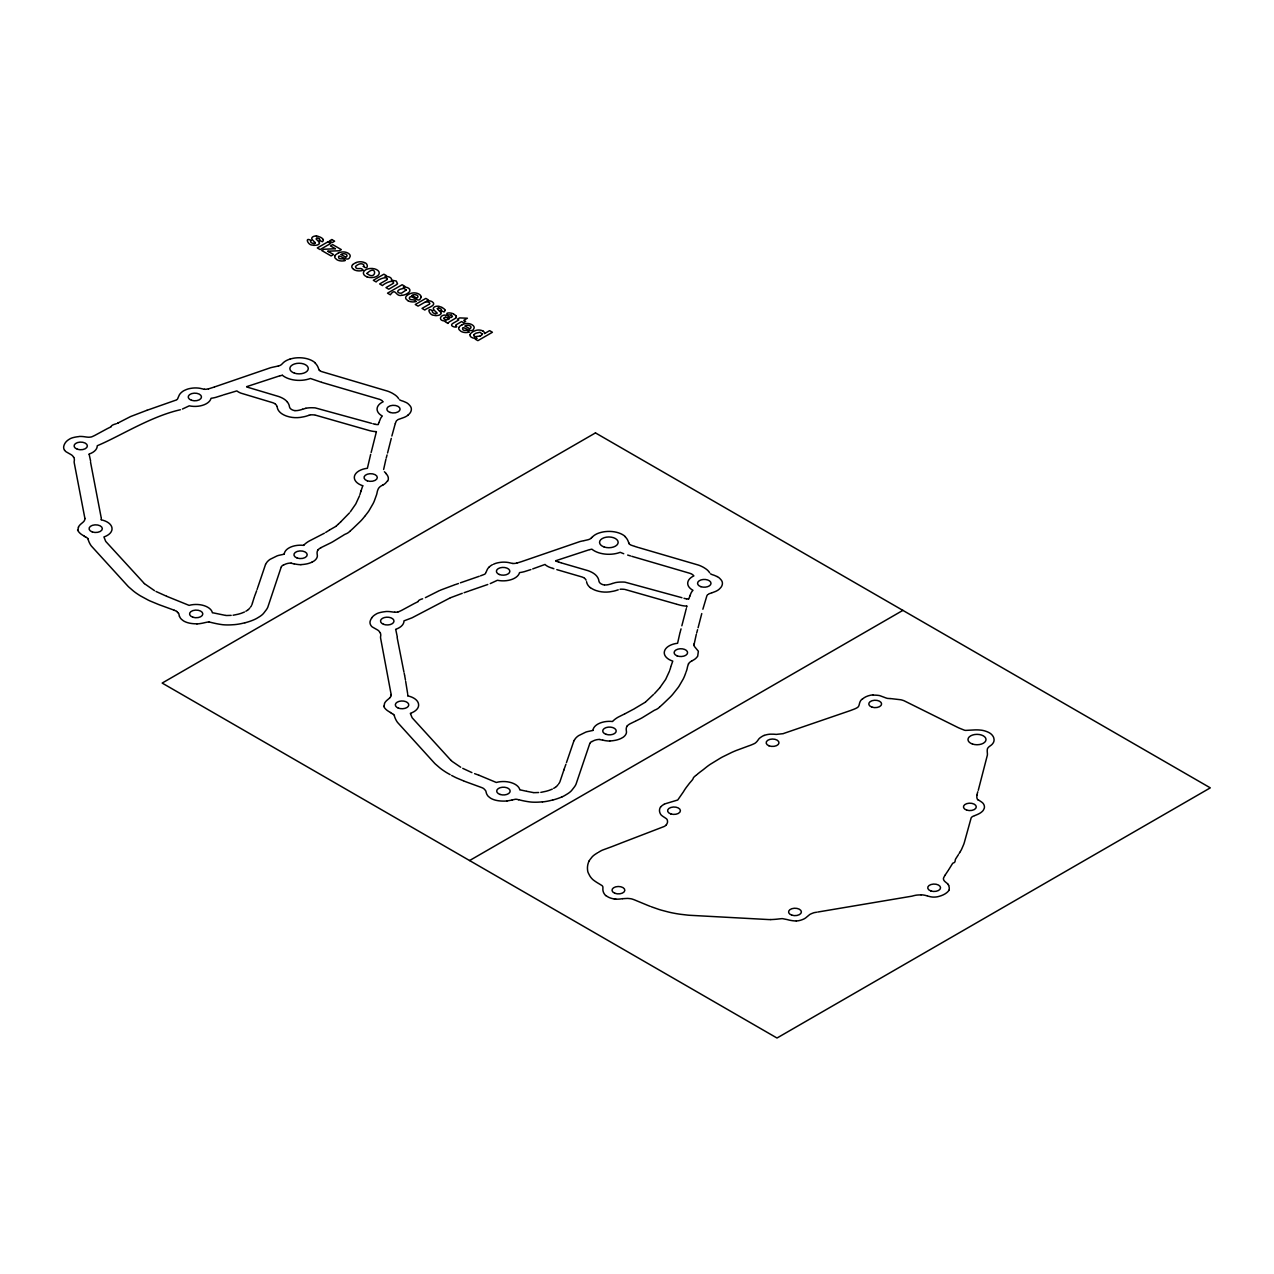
<?xml version="1.0" encoding="UTF-8"?>
<svg xmlns="http://www.w3.org/2000/svg" width="1274" height="1274" viewBox="0 0 1274 1274"><rect width="100%" height="100%" fill="white"/><g stroke="black" fill="none" stroke-linecap="round" stroke-linejoin="round"><path stroke-width="1.5" d="M437.348 308.627L437.746 309.232A30.273 17.47 0 0 0 438.75 310.251L439.148 310.633M101.267 519.585L101.267 518.247M407.728 695.62L407.744 694.394M90.629 461.156L89.196 454.515M397.217 636.554L395.784 629.722M693.884 645.424L696.305 634.325M383.633 469.469L385.911 459.229M693.996 644.66L694.123 643.816M482.289 334.122L480.027 332.243L475.95 333.215A8.074 4.666 0 0 0 473.817 334.887M360.829 491.621L362.708 485.888M360.94 491L359.889 494.742M670.777 667.082L669.853 670.076M670.952 666.286L672.768 661.11A16.562 9.555 0 0 1 664.487 651.173A16.562 9.555 0 0 1 677.593 643.259L679.966 632.748M376.419 431.631L371.148 452.525M391.866 436.026L395.211 423.796M686.622 607.236L686.893 606.121M702.866 609.227L706.847 595.898A10.256 5.924 0 0 1 707.627 594.735M686.288 608.622L685.906 610.119M391.277 438.383L387.567 453.003M685.651 611.122L681.845 625.805M701.767 613.574L698.088 627.764M387.073 454.914L386.245 457.987M370.67 454.356L367.39 468.275A16.339 9.428 0 0 0 354.49 476.062A16.339 9.428 0 0 0 362.803 485.744M697.579 629.69L696.687 632.971M252.507 602.777L254.243 597.267M681.049 628.862L680.236 631.84M252.459 602.968L251.838 604.991M378.235 424.513L378.935 422.57M688.772 598.907L689.505 596.949M978.273 790.31L987.35 755.211A27.869 16.1 0 0 0 987.398 753.667L987.302 752.408A47.106 27.2 0 0 1 987.223 750.402L987.35 749.144A7.724 4.459 0 0 1 987.7 748.284L988.019 747.822A12.995 7.501 0 0 1 989.452 746.437L991.236 745.115A12.708 7.341 0 0 0 991.777 744.653A17.024 9.826 0 0 0 993.258 742.774L993.401 742.551A12.597 7.278 0 0 0 993.784 741.643L993.863 741.372A20.336 11.737 0 0 0 994.07 739.461L993.688 737.614A20.193 11.657 0 0 0 992.271 735.241L991.777 734.668A14.38 8.297 0 0 0 988.067 732.152A20.177 11.657 0 0 0 984.722 730.91L983.671 730.623A13.918 8.026 0 0 0 981.506 730.209L979.292 729.986A24.11 13.918 0 0 0 973.416 729.986L965.676 730.4A6.163 3.551 0 0 1 964.37 730.177L959.242 728.107A53.269 30.751 0 0 1 956.551 726.817L904.03 700.732A23.696 13.68 0 0 0 900.909 699.776L890.239 698.534M977.811 791.743L976.999 794.435A23.967 13.839 0 0 0 976.839 795.247M395.322 423.478L396.055 421.583A10.065 5.813 0 0 1 396.819 420.42M689.855 595.945L691.113 592.888A26.547 15.32 0 0 1 692.626 590.69L692.976 590.308A16.562 9.555 0 0 1 693.932 575.848M257.794 587.346L265.502 564.509M566.468 762.6L573.889 740.911M257.491 588.269L257.077 589.464M565.911 764.273L563.841 770.006M379.095 422.156L380.512 418.573A26.053 15.049 0 0 1 381.993 416.407L382.327 416.025A16.339 9.428 0 0 1 383.203 401.74M689.998 595.547L689.648 596.582M78.542 527.229L78.415 527.611A21.148 12.214 0 0 0 78.064 529.331L78.08 529.952M254.482 596.551L256.631 590.77M359.459 495.952L355.78 503.963L350.318 511.829M686.081 672.003L686.686 670.251A55.929 32.296 0 0 0 686.989 669.264L687.02 669.089A49.527 28.585 0 0 0 687.18 668.436L687.434 667.194A38.857 22.422 0 0 1 687.562 666.668L687.673 666.254A37.249 21.499 0 0 1 688.215 664.805L688.549 664.025M669.487 671.127L665.649 679.44L659.805 687.753M685.715 673.022L684.616 675.937A103.067 59.496 0 0 1 684.011 677.338A123.18 71.121 0 0 1 683.214 679.026L679.01 686.256A105.615 60.977 0 0 1 677.768 687.992L672.831 694.219A75.692 43.698 0 0 1 669.694 697.579L663.834 703.184A76.854 44.367 0 0 1 662.241 704.681L659.852 706.831M391.022 695.715L390.943 695.923A32.009 18.489 0 0 1 390.736 696.448A9.475 5.462 0 0 1 390.067 697.531M177.866 398.205L179.3 394.988A19.46 11.243 0 0 1 181.083 392.742L182.039 391.914A13.058 7.533 0 0 1 184.204 390.513L185.988 389.717A15.399 8.886 0 0 1 186.8 389.382L187.676 389.08A15.288 8.822 0 0 1 189.922 388.522L190.957 388.331A15.734 9.077 0 0 1 199.954 388.299L203.394 389.08A7.803 4.507 0 0 0 204.413 389.239L204.445 389.239M485.967 572.408L487.369 569.319A19.827 11.45 0 0 1 489.184 567.026M564.095 769.353L559.843 782.013M437.364 308.435L438.479 308.053M589.129 861.017L589.273 860.746A19.444 11.227 0 0 1 589.878 859.759L592.187 856.829A20.336 11.737 0 0 1 593.031 856.001A26.929 15.543 0 0 1 595.468 854.137L597.824 852.656M265.597 564.302L266.728 562.487A21.992 12.708 0 0 1 270.12 559.318L277.079 555.894A23.426 13.52 0 0 1 278.672 555.384L284.102 554.206M574.001 740.704L574.51 739.844M387.36 279.277C387.503 275.439 377.502 279.675 376.133 281.92L373.33 280.296L383.904 274.197L386.436 275.662L385.003 276.474L386.118 276.458A5.701 3.296 0 0 1 390.019 277.382A4.873 2.819 0 0 1 391.389 280.121L396.31 281.044L397.536 283.784A9.523 5.494 0 0 1 395.497 285.265L388.777 289.214L385.974 287.606L392.026 284.118A10.909 6.29 0 0 0 393.634 283.035C393.586 278.735 383.745 283.831 382.455 285.567L379.652 283.943L385.64 280.487A14.938 8.631 0 0 0 387.28 279.436M281.331 566.93L281.57 566.532A6.625 3.822 0 0 1 282.271 565.672L283.162 565.099M589.926 743.347L590.181 742.933A6.752 3.902 0 0 1 590.881 742.073L591.789 741.484M960.214 851.733L960.994 850.411A42.265 24.397 0 0 0 961.79 848.85L963.654 844.535A72.363 41.787 0 0 0 964.02 843.515A101.793 58.779 0 0 0 964.625 841.477L971.138 817.924A6.274 3.615 0 0 1 972.874 816.363L973.973 815.917M959.067 853.596L959.959 852.147M958.398 854.679L955.787 858.74A10.574 6.115 0 0 0 955.229 860.221L955.181 860.683A9.157 5.287 0 0 1 954.529 862.418L952.681 863.294L948.764 869.632M574.606 739.668L575.147 738.872A22.454 12.963 0 0 1 578.603 735.655L585.801 732.12A23.856 13.775 0 0 1 587.282 731.658L592.808 730.448M945.021 875.27L948.413 870.158M559.477 782.714L558.681 783.813M315.219 243.016L313.818 243.493M436.855 313.229L435.437 313.707M251.376 605.883L250.564 606.981M387.376 480.983L387.328 481.031A20.209 11.673 0 0 1 386.898 481.62L386.197 482.448A14.492 8.361 0 0 1 383.984 484.407L382.964 484.964M666.334 824.724L666.477 824.517A17.533 10.128 0 0 0 667.273 823.02L667.353 822.829A9.682 5.59 0 0 0 667.528 821.921L667.528 821.746A16.498 9.523 0 0 0 667.353 820.297L667.146 819.692A6.083 3.519 0 0 0 666.35 818.688L664.423 817.367A26.181 15.113 0 0 1 661.206 815.042L661.063 814.819A9.587 5.526 0 0 1 660.569 814.182L659.916 812.78A18.107 10.463 0 0 1 660.569 806.936M660.744 806.968L660.951 806.713A10.988 6.338 0 0 1 661.668 805.948L661.939 805.725A14.46 8.345 0 0 1 664.136 804.308M249.784 607.985L249.067 608.876A14.253 8.233 0 0 1 248.334 609.625L248.112 609.816M557.964 784.752L556.945 786.01A14.54 8.392 0 0 1 556.292 786.663L556.069 786.838M365.208 515.779L367.788 512.435A103.672 59.846 0 0 0 368.998 510.715L373.107 503.596A121.078 69.911 0 0 0 373.903 501.924A101.331 58.508 0 0 0 374.476 500.539L376.499 494.933A55.069 31.786 0 0 0 376.786 493.962L376.833 493.786A48.778 28.155 0 0 0 376.977 493.134L377.231 491.907A38.268 22.088 0 0 1 377.343 491.398L377.454 491A36.643 21.148 0 0 1 377.98 489.566L378.314 488.786A12.469 7.198 0 0 1 381.324 485.84L382.901 484.996M364.842 516.241L362.931 518.566A74.195 42.838 0 0 1 359.857 521.878L354.092 527.404A75.309 43.475 0 0 1 352.532 528.885L350.175 531.003M349.442 512.912L340.715 521.862M659.566 688.04L654.518 693.566M456.06 317.704L455.885 317.879A14.189 8.185 0 0 1 454.07 319.105L450.821 321.016A11.912 6.88 0 0 0 447.795 323.373M390.067 697.531L389.637 697.977A24.493 14.141 0 0 1 388.761 698.773L387.535 699.808A19.811 11.434 0 0 0 384.493 703.407L384.541 703.821A21.467 12.39 0 0 0 384.175 705.573L384.191 706.21M303.881 545.097L303.626 545.368A16.275 9.396 0 0 0 284.213 554.19M592.299 537.087L592.76 536.609A17.342 10.017 0 0 1 595.675 534.475L596.28 534.14A15.782 9.109 0 0 1 598.573 533.153L599.831 532.755A19.556 11.291 0 0 1 605.118 531.64A19.174 11.068 0 0 1 625.375 536.657M592.394 536.975L591.088 538.233M340.636 521.942L338.183 524.267M336.145 526.114L337.96 524.474M335.858 526.385L329.632 529.952M645.599 701.942L653.594 694.41M645.408 702.149L634.627 708.583M349.809 531.354L348.773 532.261A13.186 7.612 0 0 1 346.098 533.822L345.78 533.949A12.883 7.437 0 0 0 344.362 534.634L344.028 534.841A34.748 20.066 0 0 0 343.168 535.399L332.769 541.769A86.17 49.75 0 0 1 330.476 542.995L320.968 547.645M489.2 567.026L490.172 566.182A13.329 7.692 0 0 1 492.369 564.764M659.47 707.197L658.419 708.105A13.473 7.771 0 0 1 655.696 709.698L655.377 709.825A13.154 7.596 0 0 0 653.944 710.526L653.594 710.749A35.497 20.495 0 0 0 652.718 711.29L642.16 717.772A88.017 50.817 0 0 1 639.819 719.014L635.63 721.084M352.962 264.514L353.949 263.75A13.25 7.66 0 0 1 355.223 263.017L356.226 262.571M455.758 325.013L461.618 321.558L463.513 322.656L465.679 321.414L463.784 320.315L467.399 318.229L459.627 317.911L457.462 319.169L458.815 319.949L453.178 323.214A12.597 7.262 0 0 0 452.238 323.835C448.719 326.877 459.914 328.421 455.885 325.666M407.935 415.149L408.97 414.209A20.511 11.848 0 0 0 409.814 413.302L409.941 413.126A15.638 9.029 0 0 0 410.913 411.438L411.168 410.642A16.116 9.316 0 0 0 411.343 409.623L411.343 408.922A13.966 8.058 0 0 0 410.929 407.218L410.801 406.947A13.504 7.803 0 0 0 410.339 406.199L410.292 406.135A23.505 13.568 0 0 0 409.495 405.164L409.288 404.941A25.56 14.762 0 0 0 408.46 404.113L408.333 403.985A10.526 6.067 0 0 0 406.135 402.504L403.54 401.374A11.641 6.72 0 0 0 402.807 401.103L401.597 400.721A6.673 3.854 0 0 1 400.816 400.418L399.59 399.813M697.722 773.939L698.439 773.35A76.026 43.889 0 0 1 700.063 772.06L702.786 770.022A85.008 49.081 0 0 0 704.076 769.018L706.067 767.41A73.669 42.536 0 0 1 710.319 764.289L720.479 758.078A90.024 51.979 0 0 1 722.39 757.011L731.865 752.361A106.299 61.375 0 0 1 736.181 750.513L748.953 745.8A30.783 17.772 0 0 0 750.37 745.306A50.403 29.095 0 0 0 753.237 744.112L754.479 743.538A8.743 5.048 0 0 0 755.514 742.869L756.438 742.041A28.299 16.339 0 0 0 757.887 740.274L758.874 738.92A10.033 5.797 0 0 1 759.798 738.012L761.088 737.073A44.017 25.416 0 0 1 762.091 736.436L762.569 736.149A9.826 5.685 0 0 1 764.129 735.432M697.085 774.465L695.907 775.42M862.275 699.012L861.24 699.952A10.829 6.259 0 0 0 860.746 700.557A22.964 13.266 0 0 0 859.488 703.519L859.17 704.793A16.514 9.539 0 0 1 858.565 706.337L858.469 706.465A5.86 3.376 0 0 1 857.832 707.197A10.463 6.051 0 0 1 855.825 708.392L855.173 708.71A40.45 23.346 0 0 1 853.405 709.427L851.988 709.952A29.413 16.976 0 0 0 850.714 710.462L783.383 733.553M695.556 775.707L695.397 775.834A13.473 7.787 0 0 0 693.295 778.016A23.521 13.584 0 0 0 693.183 778.462L693.04 778.764A12.485 7.214 0 0 1 692.658 779.449L692.53 779.64A37.631 21.722 0 0 1 691.304 781.137L690.253 782.347A75.851 43.794 0 0 0 689.473 783.255L686.288 787.428A101.41 58.556 0 0 0 683.405 791.839L677.736 800.008L666.764 803.305A10.399 6.004 0 0 0 664.152 804.308M329.377 530.127L325.682 532.452M247.554 610.214L245.85 611.249M555.512 787.252L553.68 788.351M598.637 852.163L601.185 850.714A22.789 13.154 0 0 1 602.586 850.061L610.166 847.274A97.636 56.359 0 0 0 612.061 846.573L619.578 843.659A81.552 47.09 0 0 0 621.155 843.022L664.025 826.555A9.348 5.399 0 0 0 666.413 824.74M691.671 661.063L694.282 659.55A14.794 8.536 0 0 0 696.448 657.687L697.276 656.747A20.607 11.896 0 0 0 697.69 656.206L698.359 651.253L694.234 646.221M324.44 533.185L309.375 540.956A29.971 17.31 0 0 0 303.849 545.097M633.99 708.965L625.12 713.695M476.794 338.263L475.25 339.139L477.877 340.652L492.417 332.259L489.63 330.635L484.454 333.629A5.733 3.312 0 0 0 483.164 331.144M469.58 860.555L902.884 610.373M480.282 336.033L474.804 336.686M117.256 423.398L118.243 422.872M118.036 422.984L130.585 416.55L146.956 410.292M439.626 590.483L425.389 597.649M111.061 426.822L108.911 427.857A75.07 43.348 0 0 0 106.92 428.86L95.327 435.135A54.941 31.723 0 0 1 93.942 435.835L92.365 436.552A6.083 3.519 0 0 1 91.123 436.998L90.932 436.998A10.272 5.94 0 0 1 90.422 437.078L90.231 437.109A7.373 4.252 0 0 1 88.097 437.205L87.731 437.157A15.033 8.679 0 0 1 86.202 436.998L85.247 436.871A17.406 10.049 0 0 0 79.275 436.456L78.749 436.616A22.821 13.17 0 0 0 73.876 437.428L73.414 437.539A11.689 6.752 0 0 0 70.309 438.638L69.497 439.116A18.807 10.861 0 0 0 65.261 442.858A26.021 15.033 0 0 0 63.732 446.473A15.129 8.743 0 0 0 64.528 450.279M418.079 601.662L415.897 602.729A76.679 44.272 0 0 0 413.891 603.749L402.106 610.119A56.12 32.391 0 0 1 400.705 610.819L399.112 611.552A6.211 3.583 0 0 1 397.838 612.014M338.088 253.192L338.757 252.889A7.628 4.395 0 0 1 342.929 251.933A6.704 3.87 0 0 1 347.945 253.112A9.284 5.367 0 0 1 348.487 253.462A6.673 3.854 0 0 1 350.191 256.185A5.94 3.424 0 0 1 349.952 256.822C347.802 263.877 336.83 251.36 338.82 258.128C340.699 259.928 343.63 257.38 344.951 260.469M462.064 324.774L462.733 324.456A7.628 4.395 0 0 1 466.921 323.5A6.704 3.87 0 0 1 471.921 324.695A9.284 5.367 0 0 1 472.463 325.045A6.673 3.854 0 0 1 474.167 327.752A5.94 3.424 0 0 1 473.928 328.389C471.858 335.46 460.662 322.863 462.892 329.791C464.787 331.447 467.622 328.963 468.928 332.052M624.706 713.886L618.272 717.087A30.369 17.533 0 0 0 612.842 721.18L612.571 721.514A16.562 9.555 0 0 0 592.936 730.432M635.025 721.371L630.184 723.743A13.058 7.533 0 0 0 627.127 726.053M311.827 562.232L313.993 561.038A15.017 8.663 0 0 0 317.13 557.184A13.106 7.564 0 0 0 317.337 555.448L317.162 554.047A32.917 18.999 0 0 1 317.099 553.378A20.225 11.673 0 0 1 317.178 551.849L317.56 550.639A8.663 5 0 0 1 318.006 549.922M176.099 400.068L147.083 410.26M484.12 574.463L480.489 575.848M244.497 612.014L241.471 613.208A30.082 17.374 0 0 1 237.84 614.275L233.588 615.151A8.106 4.682 0 0 1 233.078 615.215M552.327 789.1L549.428 790.246A30.687 17.709 0 0 1 545.638 791.377L541.323 792.269A8.249 4.762 0 0 1 540.813 792.332M493.484 564.271L494.169 563.952A15.718 9.077 0 0 1 494.997 563.618L495.889 563.299A15.591 8.998 0 0 1 498.166 562.742L499.217 562.535A15.941 9.205 0 0 1 508.326 562.503L511.814 563.283A7.883 4.555 0 0 0 512.849 563.442L512.881 563.442M440.549 590.101L454.213 584.989M450.423 597.761L462.255 593.334M450.009 597.952L412.075 617.794L403.985 620.868A16.562 9.555 0 0 1 395.577 629.34M561.85 796.935L561.213 797.221A48.396 27.932 0 0 1 552.82 800.008M974.546 815.679L976.234 814.994A47.281 27.295 0 0 0 978.05 814.197L979.372 813.529A17.82 10.288 0 0 0 982.764 810.917L982.923 810.774A9.014 5.207 0 0 0 983.417 810.041L984.213 808.385A9.794 5.653 0 0 0 984.404 807.573A15.224 8.791 0 0 0 982.923 803.161A19.381 11.195 0 0 0 980.311 801.187L978.321 799.849M425.134 302.193L425.261 302.145A19.285 11.132 0 0 0 422.872 303.371L418.063 306.126L415.26 304.502L425.834 298.403L428.446 299.916L426.901 300.807L428.064 300.76A5.844 3.376 0 0 1 432.189 301.731C437.826 305.426 426.249 308.101 424.831 310.028L422.028 308.419L427.427 305.298A18.282 10.558 0 0 0 429.402 304.04M532.723 568.905L545.001 564.462L545.702 565.099A16.753 9.682 0 0 0 549.795 567.344L552.82 568.411M214.526 386.946L270.534 367.74A29.78 17.199 0 0 1 272.317 367.31L278.369 365.988M523.104 561.101L579.941 541.561A30.353 17.518 0 0 1 581.74 541.132L583.683 540.717M223.205 394.972L236.853 390.911A16.673 9.635 0 0 0 240.897 393.14L272.811 402.727A10.144 5.86 0 0 1 274.977 403.778M214.048 387.121L208.49 388.873M522.372 561.372L516.973 563.06M222.249 395.322L215.784 397.361A30.465 17.581 0 0 1 212.631 398.045L211.038 398.3A16.275 9.396 0 0 1 189.269 405.833L182.421 409.034M530.892 569.574L524.331 571.66A31.022 17.916 0 0 1 521.13 572.36L519.521 572.615A16.562 9.555 0 0 1 497.417 580.275L490.267 583.603M460.376 582.823L479.215 576.294M469.23 590.913L487.767 584.495M468.243 591.263L464.102 592.713M458.449 583.524L455.137 584.67M555.639 560.767L589.257 549.731M180.398 409.75C150.969 416.279 119.963 436.249 97.238 445.741A16.259 9.38 0 0 1 88.973 454.101M246.63 386.659L279.77 375.814M302.671 409.209L305.856 408.301M302.527 409.272L301.763 409.511A20.066 11.577 0 0 1 300.744 409.83L299.215 410.212A17.103 9.873 0 0 1 298.498 410.355L297.845 410.467A5.749 3.312 0 0 1 295.441 410.61L294.979 410.531M308.865 415.34L309.678 415.069M612.3 583.524L611.377 583.842A20.464 11.816 0 0 1 610.342 584.161L608.797 584.543A17.406 10.049 0 0 1 608.064 584.686L607.395 584.798A5.829 3.36 0 0 1 604.975 584.941M612.571 583.444L615.533 582.584A17.979 10.383 0 0 1 621.903 582.059L622.906 582.043A28.426 16.403 0 0 1 624.945 582.154L681.956 597.713M308.69 415.404L305.999 416.248A30.098 17.374 0 0 1 303.833 416.773L300.17 417.426A18.155 10.479 0 0 1 287.16 416.264L286.475 416.041A21.18 12.23 0 0 1 283.035 414.48L281.777 413.716A19.11 11.036 0 0 1 281.092 413.222A19.858 11.466 0 0 1 277.445 408.19L277.047 406.486M618.224 589.83L615.517 590.674A30.672 17.709 0 0 1 613.447 591.184L609.593 591.869A18.314 10.574 0 0 1 596.551 590.69L595.85 590.467A21.292 12.294 0 0 1 592.378 588.891L591.12 588.126A19.206 11.084 0 0 1 590.419 587.617M401.581 418.35L404.431 417.267A15.559 8.982 0 0 0 407.983 415.165M712.214 592.713L715.351 591.518A15.893 9.173 0 0 0 718.966 589.4L719.969 588.413A20.925 12.071 0 0 0 720.813 587.489L721.004 587.266A15.941 9.205 0 0 0 721.944 585.61L722.215 584.814A16.355 9.444 0 0 0 722.39 583.779L722.39 582.935A14.11 8.154 0 0 0 721.992 581.326L721.88 581.119A13.616 7.867 0 0 0 721.387 580.307L721.259 580.116A23.665 13.664 0 0 0 720.543 579.256L720.24 578.922A25.719 14.842 0 0 0 719.507 578.189L719.316 578.014A10.574 6.099 0 0 0 717.151 576.565M401.119 418.509L399.128 419.178A6.497 3.758 0 0 0 397.663 419.815M711.672 592.888L709.873 593.509A6.641 3.838 0 0 0 708.392 594.162M116.252 423.78L114.756 424.21A10.081 5.813 0 0 0 112.574 425.102L112.351 425.245A3.758 2.166 0 0 0 111.172 426.519M290.122 359.077L288.895 359.475A15.447 8.918 0 0 0 286.634 360.446L286.124 360.717A16.992 9.81 0 0 0 283.147 362.867L281.57 364.444A7.803 4.507 0 0 1 278.401 366.036M782.969 733.681L776.248 734.397A42.01 24.254 0 0 0 773.477 734.19L770.324 734.174A13.823 7.978 0 0 0 764.161 735.448M422.634 598.796L421.853 599.019A10.288 5.94 0 0 0 419.624 599.927L419.369 600.086A3.838 2.214 0 0 0 418.206 601.36M282.271 375.289L280.057 375.766M512.244 799.961L514.999 799.339A3.169 1.831 0 0 1 516.288 799.244A11.179 6.45 0 0 1 518.582 799.738M589.687 549.635L591.869 549.174A20.703 11.96 0 0 0 620.215 552.327L623.734 553.744M584.145 540.638L587.887 539.778A7.963 4.602 0 0 0 591.12 538.249M397.822 611.982L397.647 612.014A10.447 6.036 0 0 1 397.138 612.093L396.931 612.125A7.469 4.316 0 0 1 394.781 612.221M817.828 912.025L911.977 896.163A29.668 17.135 0 0 1 913.745 895.686L915.226 895.351A12.39 7.15 0 0 1 917.153 895.065L918.474 894.969A39.112 22.582 0 0 1 920.035 894.921L921.07 894.905M816.65 912.216L814.341 912.63A4.969 2.867 0 0 0 813.768 912.773L812.366 913.299A16.96 9.794 0 0 0 809.77 914.493L805.694 917.885A13.154 7.596 0 0 1 803.496 919.159L803.13 919.302A19.827 11.45 0 0 1 800.215 920.338L799.897 920.417A8.902 5.144 0 0 1 796.361 920.927M622.668 898.696L627.493 898.409A35.895 20.718 0 0 1 629.26 898.552L629.818 898.616A8.584 4.953 0 0 1 632 899.014L633.258 899.428A49.575 28.617 0 0 1 634.468 899.874L646.236 904.747A85.454 49.336 0 0 0 647.813 905.4L650.25 906.355M542.437 801.872L538.886 802.11A36.006 20.782 0 0 1 533.137 802.174A23.521 13.584 0 0 1 529.904 801.919L528.407 801.712A47.584 27.471 0 0 1 526.926 801.473L526.56 801.41A62.808 36.261 0 0 1 521.862 800.486L518.614 799.706M231.167 615.358L226.963 615.501A9.539 5.51 0 0 1 225.88 615.453M538.695 792.508L534.714 792.651A9.651 5.574 0 0 1 533.519 792.587M890 698.566L887.644 698.423A15.129 8.727 0 0 1 885.717 697.865L885.446 697.77A8.504 4.905 0 0 1 884.745 697.483L879.92 695.7A6.529 3.774 0 0 0 878.996 695.477L877.388 695.286A29.175 16.849 0 0 0 875.206 695.142L873.216 695.11M609.768 740.958L611.711 740.831A27.614 15.941 0 0 0 613.861 740.544L615.135 740.337A17.868 10.319 0 0 0 617.731 739.7A19.572 11.307 0 0 0 620.852 738.538L623.05 737.327A15.304 8.838 0 0 0 626.251 733.41A13.297 7.676 0 0 0 626.458 731.658L626.282 730.241A33.315 19.237 0 0 1 626.235 729.556A20.495 11.832 0 0 1 626.314 728.011L626.712 726.785A8.822 5.096 0 0 1 627.158 726.053M300.903 564.605L302.814 564.478A27.168 15.686 0 0 0 304.948 564.207L306.19 564A17.549 10.128 0 0 0 308.754 563.379A19.19 11.068 0 0 0 311.827 562.232M688.533 598.955L688.04 598.955A4.889 2.819 0 0 1 687.275 598.939L686.861 598.907M377.996 424.561L377.518 424.561A4.825 2.787 0 0 1 376.754 424.545L376.451 424.513M401.724 295.297C395.402 297.049 395.895 286.937 390.322 294.804L387.519 293.179L402.154 284.739L404.766 286.252L403.237 287.128A5.606 3.233 0 0 1 409.878 290.775A7.182 4.156 0 0 1 408.715 292.51L407.457 293.45A14.253 8.233 0 0 1 406.135 294.167L405.466 294.469A7.58 4.379 0 0 1 401.724 295.329M335.078 248.748L323.899 249.258L321.733 250.516L331.129 255.931L333.565 254.529L329.154 251.981M196.944 623.814L195.081 623.782A25.098 14.492 0 0 1 193.027 623.655L191.833 623.527A17.788 10.272 0 0 1 188.695 622.954A15.033 8.679 0 0 1 184.364 621.362A11.004 6.354 0 0 1 183.456 620.836A18.107 10.463 0 0 1 182.66 620.247L181.418 619.228A11.068 6.386 0 0 1 180.51 618.177L180.446 618.097A19.492 11.259 0 0 1 179.443 616.266M446.027 320.952C435.612 321.478 441.839 311.461 448.607 316.525A20.671 11.928 0 0 0 451.378 317.465L452.477 316.382L451.33 315.315M313.898 243.493L313.977 243.493A3.663 2.118 0 0 1 310.904 240.483M686.702 606.106L685.428 606.026A18.792 10.845 0 0 1 683.612 605.835L682.259 605.612A25.767 14.874 0 0 1 679.663 605.023L676.924 604.274M376.212 431.615L374.859 431.536A18.616 10.749 0 0 1 373.171 431.345L371.721 431.106A25.576 14.762 0 0 1 369.269 430.548L315.411 415.133M445.47 317.226C440.183 318.373 447.811 321.351 449.595 318.484A12.421 7.166 0 0 1 448.862 318.261L447.54 317.799M394.781 612.205L394.399 612.173A15.192 8.775 0 0 1 392.854 612.014L391.421 611.823A15.957 9.221 0 0 0 385.847 611.52L385.305 611.647A23.219 13.409 0 0 0 380.369 612.476L379.907 612.587A11.928 6.88 0 0 0 376.754 613.702L375.926 614.195A19.19 11.084 0 0 0 371.61 617.986M624.419 589.368L624.149 589.336A12.549 7.246 0 0 0 623.448 589.273L622.954 589.241A15.638 9.029 0 0 0 621.919 589.193L621.521 589.193A4.507 2.596 0 0 0 620.072 589.273M533.201 792.555L526.783 791.313M314.662 414.99L314.391 414.958A12.421 7.166 0 0 0 313.691 414.894L313.229 414.862A15.447 8.918 0 0 0 312.194 414.83L311.812 414.83A4.443 2.564 0 0 0 310.362 414.91M225.562 615.406L213.825 612.985A20.703 11.944 0 0 0 212.408 612.794A16.403 9.475 0 0 0 189.093 605.373L166.687 596.296M614.243 898.871L614.944 898.966A18.632 10.749 0 0 0 615.772 899.062M686.575 598.876L685.635 598.7A17.103 9.873 0 0 1 684.536 598.43L683.995 598.286M376.053 424.465L375.129 424.306M625.056 589.48L676.223 604.067M294.055 563.856L292.606 563.538A18.186 10.495 0 0 0 291.141 563.251M602.825 740.21L601.36 739.891A18.33 10.59 0 0 0 599.879 739.605M526.369 791.218L521.4 790.135A20.894 12.055 0 0 0 519.872 789.912A16.562 9.555 0 0 0 496.303 782.459L479.088 775.277M638.959 547.677L698.55 565.115A30.289 17.486 0 0 1 700.748 565.99L702.547 566.85A30.496 17.597 0 0 1 704.458 567.949L706.035 569A21.244 12.262 0 0 1 709.299 572.249L709.618 572.743M631.872 556.324L690.381 573.459M321.701 382.343L379.7 399.399M321.526 382.28L310.41 378.474A20.48 11.816 0 0 1 282.382 375.257M927.488 895.972L928.173 896.163A41.899 24.19 0 0 0 929.208 896.434A19.763 11.402 0 0 0 930.864 896.816L931.772 896.96A7.628 4.411 0 0 0 933.46 897.087L934.049 897.087A16.259 9.38 0 0 0 935.084 897.055A10.702 6.179 0 0 0 938.03 896.641L938.938 896.402A19.651 11.355 0 0 0 949.13 890.144M638.322 547.502L634.946 546.466M926.835 895.797L926.532 895.702A14.11 8.138 0 0 0 921.086 894.794M372.9 423.716L374.046 424.035A16.992 9.81 0 0 0 375.129 424.306M630.598 555.958L627.668 555.066M371.498 423.318L315.156 407.871A28.092 16.228 0 0 0 313.149 407.776L312.146 407.744A17.709 10.224 0 0 0 305.84 408.269M556.802 569.621L582.075 576.995A10.192 5.876 0 0 1 584.272 578.062M561.372 562.917L587.903 570.641A29.015 16.753 0 0 1 589.225 571.134L589.894 571.405A23.569 13.616 0 0 1 590.674 571.755L590.802 571.803A21.244 12.262 0 0 1 596.821 576.23L597.14 576.692A23.282 13.441 0 0 1 598.716 579.973L598.971 581.263A7.676 4.443 0 0 0 604.37 585.021M560.783 562.726L558.872 562.137M553.872 568.73L552.9 568.427M558.745 562.105L556.658 561.372A3.695 2.134 0 0 1 555.846 560.958M634.627 546.355L631.888 545.415A6.529 3.774 0 0 1 630.136 544.635M478.785 775.165L474.597 773.652M651.157 906.706L658.499 909.286A59.607 34.414 0 0 0 661.413 910.177L667.703 911.834A63.907 36.898 0 0 0 672.226 912.869L674.472 913.299A68.86 39.749 0 0 0 680.826 914.318L687.657 915.114A37.44 21.61 0 0 0 690.349 915.321L769.13 919.589A37.456 21.626 0 0 0 770.802 919.557M464.182 781.137L465.472 781.631A95.486 55.116 0 0 0 468.482 782.746L481.269 787.412A10.574 6.099 0 0 1 483.706 788.59L484.598 789.498A24.604 14.205 0 0 1 485.06 789.991L485.49 790.501A6.975 4.029 0 0 1 485.888 791.234L486.19 792.364A27.932 16.132 0 0 0 486.493 793.479A19.651 11.355 0 0 0 487.416 795.247L487.528 795.422A11.148 6.434 0 0 0 488.436 796.489L489.71 797.524A18.202 10.511 0 0 0 490.506 798.113A11.052 6.386 0 0 0 491.414 798.639A15.113 8.727 0 0 0 495.809 800.247A17.947 10.367 0 0 0 498.978 800.82L500.204 800.948A25.384 14.651 0 0 0 502.274 801.075L504.17 801.107A15.845 9.157 0 0 0 507.052 800.916M166.591 596.264L155.969 591.454M463.561 780.882L456.697 778A65.133 37.599 0 0 1 454.961 777.172L451.633 775.452M471.906 772.601L462.733 768.349M319.376 240.499L322.449 241.742A5.446 3.153 0 0 0 323.246 239.783M441.011 310.713L444.085 311.971A5.446 3.153 0 0 0 444.865 310.012M174.283 610.246L161.639 605.628A94.945 54.814 0 0 1 158.661 604.529L149.982 600.93A64.799 37.408 0 0 1 148.262 600.118L140.443 595.882A66.598 38.443 0 0 1 138.436 594.608L136.525 593.334A62.936 36.341 0 0 1 133.165 590.802L128.69 586.932A37.886 21.881 0 0 1 127.655 585.865L91.378 546.036A40.434 23.346 0 0 1 90.136 544.141L89.499 542.947A62.076 35.831 0 0 1 88.225 539.746L88.033 539.141M363.297 266.362C368.489 270.884 368.457 263.001 364.332 262.635M380.05 399.542L380.926 399.972A13.775 7.963 0 0 1 381.308 400.195L382.455 400.928M690.747 573.603L691.575 574.017A13.457 7.771 0 0 1 692.021 574.271L693.152 575.004M710.542 573.841L711.768 574.463A6.72 3.886 0 0 0 712.469 574.733L713.774 575.147A11.705 6.752 0 0 1 714.523 575.434L717.119 576.581M311.159 240.547C304.072 236.327 308.165 245.579 312.433 245.07A5.462 3.153 0 0 0 314.423 245.404M432.778 310.76C425.675 306.556 429.8 315.793 434.052 315.283A5.462 3.153 0 0 0 436.058 315.618M335.46 248.733L330.412 245.914L332.657 244.608L341.336 249.624L339.346 250.771L327.609 251.185L328.963 251.87M442.014 307.432L439.02 306.317A4.332 2.5 0 0 0 437.985 306.19A4.252 2.452 0 0 0 433.287 308.881A3.79 2.182 0 0 0 433.542 309.263L434.307 310.283A48.237 27.853 0 0 0 436.361 312.289A3.965 2.293 0 0 1 436.95 313.022M392.233 713.663L390.449 712.692M86.059 537.325L84.291 536.37M154.504 590.658L144.456 583.667M450.152 774.64L447.063 772.888A66.933 38.634 0 0 1 445.024 771.614L443.097 770.324A63.27 36.532 0 0 1 439.705 767.776L435.182 763.859A38.124 22.008 0 0 1 434.147 762.776L397.584 722.469A40.752 23.521 0 0 1 396.325 720.558L395.688 719.348A62.665 36.182 0 0 1 394.414 716.099L394.223 715.494M460.694 767.235L452.493 761.645M453.815 314.248C451.952 312.337 443.32 312.337 448.321 315.14A2.914 1.672 0 0 1 451.49 315.188M341.305 254.609L345.588 257.077M412.235 295.552L416.518 298.036M465.281 326.176L469.565 328.66M445.247 321.828L448.05 323.437M415.881 301.428C414.161 298.323 410.069 301.174 409.241 298.227C410.849 292.59 418.398 304.773 420.882 297.766A5.94 3.424 0 0 0 421.057 297.129M362.851 270.072C361.545 266.569 356.401 270.629 355.478 266.903A2.771 1.593 0 0 1 355.573 266.584L355.972 266.027A10.558 6.099 0 0 1 357.596 264.881A8.918 5.144 0 0 1 359.188 264.1L360.128 263.861A2.898 1.672 0 0 1 363.329 264.466A2.898 1.672 0 0 1 363.393 266.409M176.64 611.456L177.58 612.316A24.461 14.125 0 0 1 178.041 612.81L178.456 613.304M452.19 761.374L450.98 760.339M144.36 583.572L105.838 541.53A26.547 15.32 0 0 1 105.646 541.211L103.927 536.943A16.355 9.444 0 0 0 111.969 527.85A16.355 9.444 0 0 0 101.219 519.824M450.869 760.26L412.25 717.883A26.77 15.447 0 0 1 412.059 717.565L410.594 714.013M385.958 473.307L384.414 471.762M625.136 536.736L626.107 537.787A26.738 15.447 0 0 1 628.018 540.909L628.735 542.756M315.14 363.042L316.095 364.093A26.531 15.32 0 0 1 317.99 367.167L318.707 368.998A12.214 7.055 0 0 0 319.392 370.193M287.335 401.995L287.669 402.457A23.075 13.313 0 0 1 289.246 405.673L289.517 406.963A7.628 4.411 0 0 0 294.851 410.674M64.64 450.248L64.815 450.518A9.794 5.653 0 0 0 66.025 451.744L71.073 454.643A8.854 5.112 0 0 1 72.968 456.315L73.637 457.35M398.682 398.714L398.412 398.3A21.117 12.199 0 0 0 395.147 395.004L393.618 394.016A30.337 17.518 0 0 0 391.691 392.886L389.892 392.042A30.13 17.39 0 0 0 387.726 391.182L321.94 371.674A6.497 3.742 0 0 1 320.093 370.861M380.034 632.668L379.365 631.601A8.902 5.144 0 0 0 377.47 629.913L372.342 626.999A9.858 5.685 0 0 1 371.132 625.757L370.941 625.486A15.304 8.838 0 0 1 370.049 621.664A26.483 15.288 0 0 1 371.705 618.001M948.668 885.35L948.35 884.729A9.236 5.335 0 0 0 948.079 884.347M410.562 713.918L410.371 713.313A16.562 9.555 0 0 0 418.541 704.028A16.562 9.555 0 0 0 407.712 695.875M319.376 242.92L319.264 242.554A15.208 8.775 0 0 0 317.481 240.42L317.13 240.022A30.273 17.47 0 0 1 316.111 239.002L316.86 237.824A5.048 2.914 0 0 1 318.691 238.588M403.922 672.051L397.122 637.43M404.192 673.277L404.575 675.14M586.55 581.692L586.741 582.521A20.018 11.562 0 0 0 590.324 587.664M404.638 675.475L405.45 680.029M101.14 517.419L90.534 462.112M84.896 518.438L74.211 462.701A20.177 11.641 0 0 1 74.195 461.172L74.242 461.013A16.976 9.81 0 0 0 73.812 457.334M407.616 693.47L405.658 681.367M391.134 694.41L380.592 638.067A20.432 11.8 0 0 1 380.576 636.538L380.623 636.363A17.183 9.921 0 0 0 380.209 632.637M945.053 875.286A41.357 23.872 0 0 0 943.604 877.929L943.524 878.2A5.144 2.962 0 0 0 943.461 878.996L943.508 879.219A11.37 6.561 0 0 0 944.145 880.716L944.321 880.875A14.985 8.647 0 0 0 945.483 882.022L946.423 882.786A18.425 10.638 0 0 1 948.111 884.331M948.557 885.366A18.616 10.749 0 0 1 949.082 889.778M796.346 921.006A22.677 13.09 0 0 1 787.252 919.589L782.586 918.665A4.348 2.5 0 0 0 781.758 918.65L779.178 918.92A54.909 31.707 0 0 1 770.802 919.573M622.62 898.632A17.963 10.367 0 0 1 615.772 899.157M614.211 898.95A14.205 8.201 0 0 1 606.01 895.574M605.739 895.654A22.263 12.851 0 0 1 602.873 889.682L602.905 887.723A22.359 12.915 0 0 0 602.889 887.166L602.873 887.038A5.16 2.978 0 0 0 601.901 885.51L598.748 883.583A59.48 34.35 0 0 1 595.133 881.289A47.568 27.455 0 0 1 593.143 879.824L592.856 879.586A31.532 18.202 0 0 1 589.114 874.553L588.238 872.833A23.617 13.632 0 0 1 587.696 871.018L587.601 870.269A47.504 27.423 0 0 1 589.066 861.001M862.466 699.076A15.575 8.998 0 0 1 873.12 694.824M977.827 799.961A14.858 8.584 0 0 1 977.062 795.263M391.198 694.521A7.74 4.475 0 0 1 391.118 695.636M390.704 712.516A20.607 11.896 0 0 1 383.649 706.29M392.281 713.631A7.166 4.141 0 0 1 394.446 715.319M512.228 799.929A36.803 21.244 0 0 1 507.052 800.932M552.757 799.929A38.268 22.088 0 0 1 542.453 801.935M561.866 796.951A27.152 15.67 0 0 0 565.194 795.247L566.819 794.259A28.378 16.387 0 0 0 570.895 791.265A41.373 23.887 0 0 0 572.743 789.068L574.192 787.205A32.312 18.648 0 0 0 576.055 784.115L589.655 743.92A16.307 9.412 0 0 1 589.846 743.49M592.076 741.611A10.224 5.908 0 0 1 599.863 739.398M609.768 741.054A19.126 11.036 0 0 1 602.873 740.146M688.358 663.977A12.724 7.341 0 0 1 691.623 661.031M629.706 544.348A6.529 3.774 0 0 1 629.308 543.998M629.42 543.966A12.326 7.118 0 0 1 628.751 542.756M516.846 563.028A8.424 4.857 0 0 1 512.881 563.506M485.649 573.252A4.093 2.357 0 0 1 484.821 574.08M584.607 578.316A10.558 6.099 0 0 1 586.072 580.196M315.315 242.793A3.965 2.293 0 0 0 314.678 242.092A48.237 27.853 0 0 1 312.656 240.069L311.907 239.05A3.79 2.182 0 0 1 311.764 238.652A4.252 2.452 0 0 1 316.35 235.993M316.366 235.977A4.332 2.5 0 0 1 317.385 236.088L320.379 237.219A9.077 5.239 0 0 1 323.405 239.735M318.755 238.557A2.93 1.688 0 0 1 319.631 240.547M319.583 242.936A4.348 2.516 0 0 1 314.471 245.261M345.047 260.597A6.975 4.029 0 0 1 336.973 259.753A10.909 6.306 0 0 1 336.447 259.291L335.285 258.24A5.956 3.44 0 0 1 334.855 256.09M334.743 256.074A9.428 5.446 0 0 1 338.151 253.255M341.002 254.482A3.36 1.943 0 0 1 346.05 254.274A3.36 1.943 0 0 1 345.732 257.189M363.074 270.279A7.405 4.284 0 0 1 353.567 269.435M353.726 269.371A7.055 4.077 0 0 1 352.787 264.466M356.21 262.54A6.911 3.981 0 0 1 364.428 262.555M415.993 301.54A6.975 4.029 0 0 1 407.903 300.696M408.014 300.632A10.909 6.306 0 0 1 407.377 300.234L406.215 299.199A5.956 3.44 0 0 1 405.785 297.049A9.428 5.446 0 0 1 409.081 294.198L409.687 293.832A7.628 4.395 0 0 1 413.875 292.877A6.704 3.87 0 0 1 418.875 294.071A9.284 5.367 0 0 1 419.417 294.421A6.673 3.854 0 0 1 421.121 297.129M411.948 295.425A3.36 1.943 0 0 1 416.98 295.234A3.36 1.943 0 0 1 416.662 298.148M425.452 302.288A2.675 1.545 0 0 1 428.574 302.209A2.675 1.545 0 0 1 429.688 303.897M435.469 313.595A3.663 2.118 0 0 1 432.539 310.713M441.887 307.528A9.077 5.239 0 0 1 445.04 309.964M441.25 310.776A2.93 1.688 0 0 0 440.39 308.77A5.048 2.914 0 0 0 438.527 308.005M439.116 310.649A15.208 8.775 0 0 1 440.884 312.624M441.218 313.149A4.348 2.516 0 0 1 436.106 315.474M453.751 314.28A10.574 6.115 0 0 1 456.203 316.048M456.044 316.095A3.854 2.229 0 0 1 456.203 317.64M445.502 317.178A8.138 4.698 0 0 1 447.493 317.831M469.023 332.164A6.975 4.029 0 0 1 460.949 331.32A10.909 6.306 0 0 1 460.424 330.858L459.261 329.823A5.956 3.44 0 0 1 458.831 327.673M458.72 327.657A9.428 5.446 0 0 1 462.128 324.822M464.978 326.048A3.36 1.943 0 0 1 470.026 325.857A3.36 1.943 0 0 1 469.708 328.772M476.826 338.311A5.781 3.344 0 0 1 469.931 334.584M470.17 334.6A7.134 4.125 0 0 1 471.157 333.04L472.67 331.877A15.384 8.886 0 0 1 473.673 331.32L476.014 330.396A6.338 3.663 0 0 1 478.339 330.03A5.94 3.424 0 0 1 483.133 331.16M474.756 336.718A3.137 1.815 0 0 1 473.928 334.903M482.464 334.17A7.182 4.156 0 0 1 480.202 335.97M275.327 404.033A10.479 6.051 0 0 1 276.776 405.896M246.885 386.866A3.679 2.118 0 0 0 247.634 387.248L278.528 396.469A28.856 16.658 0 0 1 279.834 396.947L281.411 397.615A21.132 12.199 0 0 1 287.367 401.995M84.96 518.422A7.628 4.411 0 0 1 84.88 519.537L84.737 519.712A31.484 18.186 0 0 1 84.498 520.333A9.3 5.367 0 0 1 83.845 521.4L83.431 521.83A23.999 13.855 0 0 1 82.571 522.611L81.345 523.646A19.428 11.211 0 0 0 78.367 527.197M84.546 536.179A20.48 11.816 0 0 1 77.555 530.032M86.106 537.294A7.118 4.109 0 0 1 88.256 538.966M174.251 610.294A10.511 6.067 0 0 1 176.704 611.424M178.456 613.304A6.911 3.997 0 0 1 178.87 614.036L179.156 615.151A27.63 15.957 0 0 0 179.459 616.25M196.992 623.957A30.449 17.581 0 0 0 204.875 622.636L207.63 622.078A3.121 1.8 0 0 1 208.904 621.999M208.92 621.967A11.1 6.402 0 0 1 211.166 622.476L214.414 623.225A62.299 35.975 0 0 0 219.064 624.149L219.415 624.212A47.17 27.232 0 0 0 220.88 624.451L222.361 624.658A23.282 13.441 0 0 0 225.546 624.897A35.529 20.511 0 0 0 231.231 624.849L234.719 624.626A37.599 21.706 0 0 0 244.911 622.731M244.974 622.795A47.441 27.391 0 0 0 253.239 620.056L253.86 619.785A26.579 15.352 0 0 0 257.173 618.129L258.765 617.157A27.789 16.052 0 0 0 262.778 614.211A40.577 23.426 0 0 0 264.594 612.03L265.995 610.198A31.723 18.314 0 0 0 267.827 607.141L281.06 567.487A16.036 9.252 0 0 1 281.251 567.073M283.433 565.226A10.033 5.797 0 0 1 291.125 563.044M300.903 564.701A18.935 10.925 0 0 1 294.103 563.793M317.959 549.922A12.788 7.389 0 0 1 321.016 547.677M385.703 473.387A16.275 9.396 0 0 1 387.79 481.046M319.678 370.575A6.497 3.742 0 0 1 319.28 370.224M315.347 362.963A19.014 10.972 0 0 0 295.329 357.962A19.206 11.084 0 0 0 290.138 359.093M208.347 388.841A8.281 4.777 0 0 1 204.445 389.303M177.612 398.873A4.013 2.309 0 0 1 176.815 399.702M366.944 273.448C376.817 281.809 377.47 262.938 366.944 273.448M406.215 289.994L401.597 293.116A2.978 1.72 0 0 1 397.759 291.189A7.007 4.045 0 0 1 400.132 289.262L403.954 288.322L406.215 289.994M327.88 241.853L317.306 247.952L320.108 249.577L330.683 243.461L327.88 241.853M331.845 239.56L329.409 240.961L332.211 242.586L334.648 241.168L331.845 239.56M595.468 432.905L162.164 683.071L776.997 1038.023L1210.3 787.858L595.468 432.905M791.759 915.146A6.418 3.711 0 0 0 801.394 911.945A6.418 3.711 0 0 0 791.759 908.728A6.418 3.711 0 0 0 791.759 915.146M930.912 890.972A6.418 3.711 0 0 0 940.546 887.771A6.418 3.711 0 0 0 930.912 884.554A6.418 3.711 0 0 0 930.912 890.972M966.648 810.089A6.418 3.711 0 0 0 976.282 806.888A6.418 3.711 0 0 0 966.648 803.671A6.418 3.711 0 0 0 966.648 810.089M972.492 744.048A8.998 5.192 0 0 0 986.012 739.541A8.998 5.192 0 0 0 972.492 735.05A8.998 5.192 0 0 0 972.492 744.048M871.973 707.15A6.418 3.711 0 0 0 881.592 703.933A6.418 3.711 0 0 0 871.973 700.732A6.418 3.711 0 0 0 871.973 707.15M768.97 745.8A6.418 3.711 0 0 0 778.971 742.997A6.418 3.711 0 0 0 769.767 739.398A6.418 3.711 0 0 0 768.97 745.8M670.777 813.911A6.418 3.711 0 0 0 680.412 810.694A6.418 3.711 0 0 0 670.777 807.493A6.418 3.711 0 0 0 670.777 813.911M614.832 893.265A6.418 3.711 0 0 0 624.817 890.446A6.418 3.711 0 0 0 615.613 886.863A6.418 3.711 0 0 0 614.832 893.265M499.344 574.51A6.72 3.886 0 0 0 509.823 571.58A6.72 3.886 0 0 0 500.172 567.806A6.72 3.886 0 0 0 499.344 574.51M383.49 624.292A6.72 3.886 0 0 0 393.969 621.346A6.72 3.886 0 0 0 384.318 617.572A6.72 3.886 0 0 0 383.49 624.292M398.268 708.073A6.72 3.886 0 0 0 408.747 705.143A6.72 3.886 0 0 0 399.096 701.369A6.72 3.886 0 0 0 398.268 708.073M500.077 794.45A6.72 3.886 0 0 0 510.157 791.074A6.72 3.886 0 0 0 500.077 787.714A6.72 3.886 0 0 0 500.077 794.45M677.083 655.855A6.72 3.886 0 0 0 687.562 652.909A6.72 3.886 0 0 0 677.911 649.135A6.72 3.886 0 0 0 677.083 655.855M700.907 586.677A6.72 3.886 0 0 0 711.003 583.317A6.72 3.886 0 0 0 700.907 579.957A6.72 3.886 0 0 0 700.907 586.677M604.194 547.008A9.316 5.383 0 0 0 618.161 542.342A9.316 5.383 0 0 0 604.194 537.692A9.316 5.383 0 0 0 604.194 547.008M606.106 734.334A6.72 3.886 0 0 0 616.202 730.957A6.72 3.886 0 0 0 606.106 727.597A6.72 3.886 0 0 0 606.106 734.334M367.087 276.904A7.947 4.586 0 0 0 379.254 273.193A7.947 4.586 0 0 0 367.597 268.973A7.947 4.586 0 0 0 367.087 276.904M297.224 558.06A6.641 3.838 0 0 0 307.209 554.747A6.641 3.838 0 0 0 297.256 551.419A6.641 3.838 0 0 0 297.224 558.06M294.469 373.155A9.189 5.303 0 0 0 308.276 368.568A9.189 5.303 0 0 0 294.501 363.95A9.189 5.303 0 0 0 294.469 373.155M390.131 412.457A6.641 3.838 0 0 0 400.1 409.161A6.641 3.838 0 0 0 390.163 405.817A6.641 3.838 0 0 0 390.131 412.457M367.326 480.839A6.641 3.838 0 0 0 377.311 477.543A6.641 3.838 0 0 0 367.358 474.199A6.641 3.838 0 0 0 367.326 480.839M192.852 617.237A6.641 3.838 0 0 0 202.821 613.925A6.641 3.838 0 0 0 192.868 610.596A6.641 3.838 0 0 0 192.852 617.237M92.365 531.975A6.641 3.838 0 0 0 102.334 528.662A6.641 3.838 0 0 0 92.397 525.334A6.641 3.838 0 0 0 92.365 531.975M77.38 449.244A6.641 3.838 0 0 0 87.365 445.932A6.641 3.838 0 0 0 77.411 442.604A6.641 3.838 0 0 0 77.38 449.244M191.514 400.291A6.641 3.838 0 0 0 201.483 396.978A6.641 3.838 0 0 0 191.546 393.65A6.641 3.838 0 0 0 191.514 400.291"/></g></svg>
